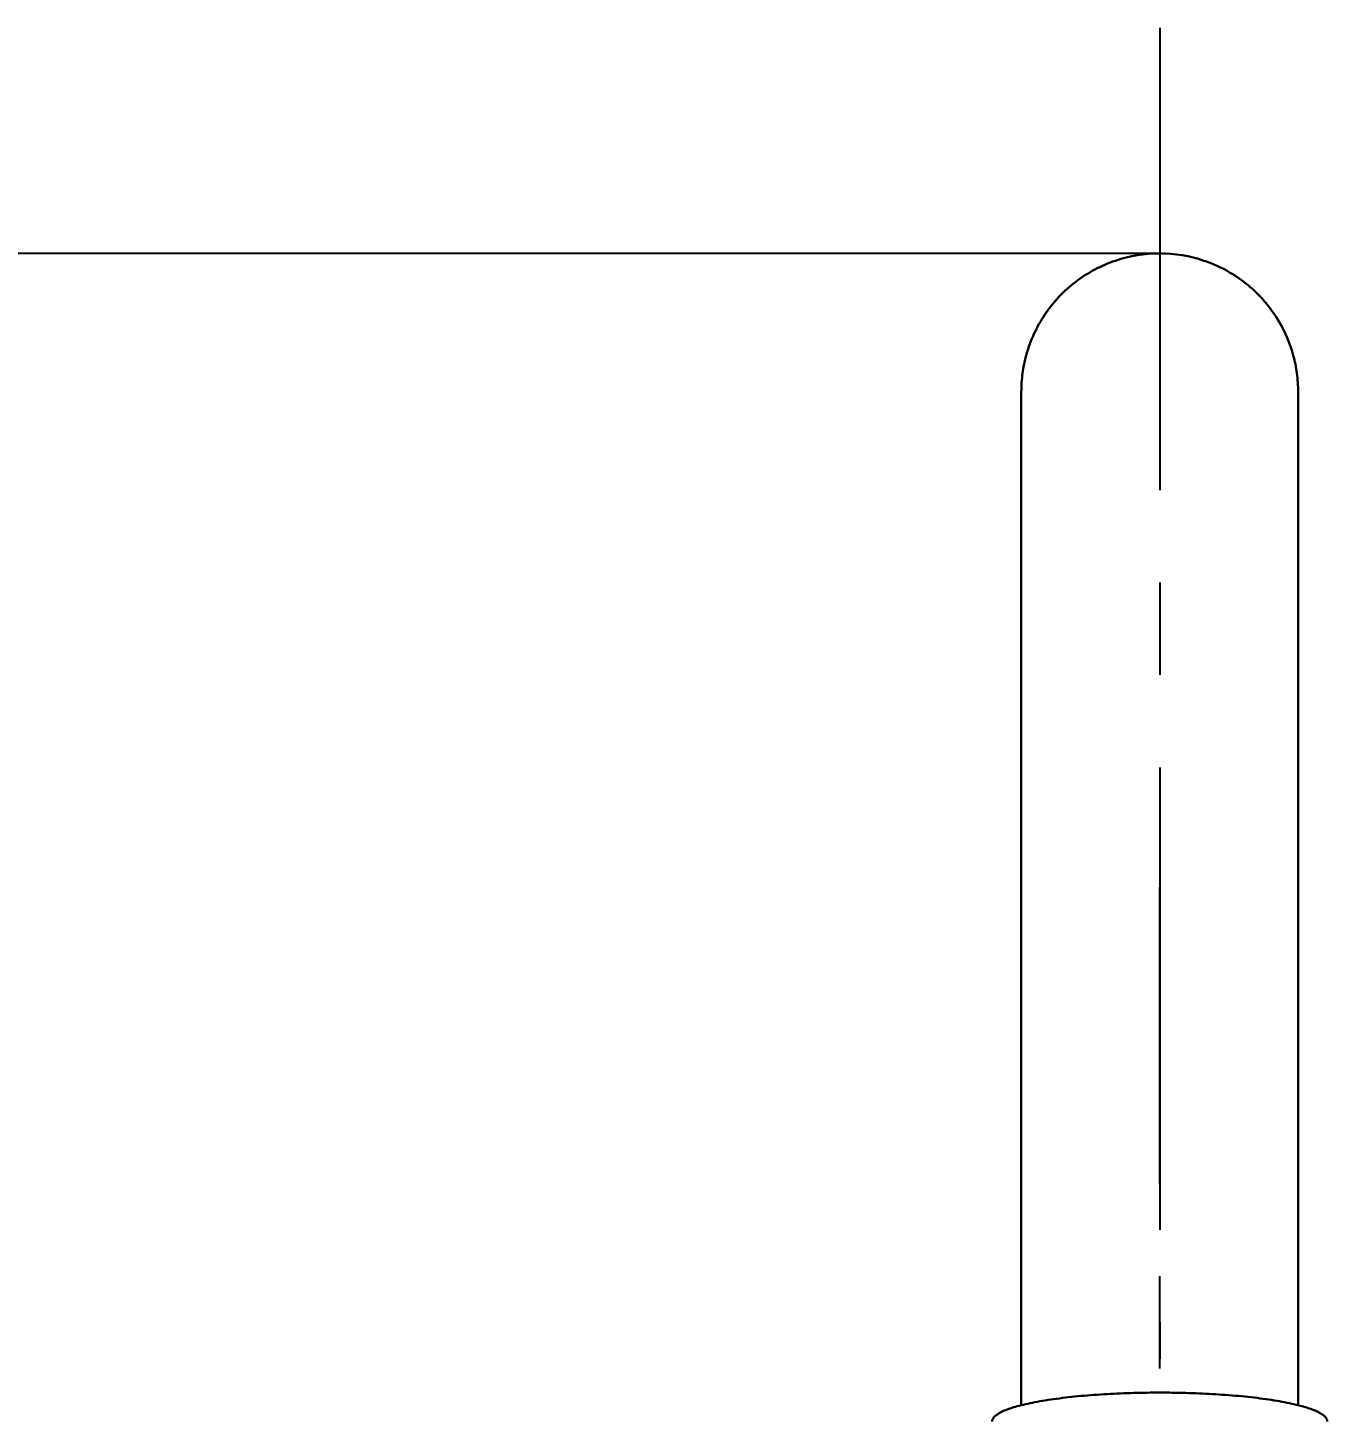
# Model space of a CAD drawing. Header units: millimetres. Extents: x 577 to 7172, y 252 to 2707.
# Drawn here: x 4963.9 to 5053.1, y 1708.5 to 1803.6 of the extents above; entities that cross this region are included whole.
import ezdxf

# ---------------------------------------------------------------- set-up
doc = ezdxf.new("R2010")
doc.units = ezdxf.units.MM
doc.header["$MEASUREMENT"] = 0
doc.linetypes.add('CENTER', pattern=[50.8, 31.75, -6.35, 6.35, -6.35])
doc.layers.add('외형선(ISO)', color=7, linetype='Continuous', lineweight=30)
doc.layers.add('치수(ISO)', color=7, linetype='Continuous', lineweight=25)
doc.layers.add('중심선(ISO)', color=1, linetype='CENTER', lineweight=25, true_color=0xff0000)
doc.styles.add('굴림', font='')
doc.styles.get('굴림').set_extended_font_data('援대┝')
doc.dimstyles.new('기본값 (ISO)', dxfattribs={"dimscale": 10, "dimtxt": 3, "dimasz": 2.5, "dimexe": 3.175, "dimexo": 0, "dimgap": 0.762, "dimtad": 1, "dimtoh": 1, "dimdec": 0, "dimzin": 1, "dimdsep": 46, "dimtxsty": '굴림', "dimcen": 0.5, "dimazin": 0, "dimtfac": 1, "dimtdec": 4, "dimtix": 1, "dimtmove": 1, "dimatfit": 3, "dimfxl": 1, "dimtolj": 1, "dimtzin": 1, "dimarcsym": 0})

# ---------------------------------------------------------------- blocks, each defined once
blk = doc.blocks.new('*D7')
at = {"layer": 'Defpoints', "color": 0}
for p in [(4619.259, 1788.114), (5041.614, 1788.114), (5031.118, 460.474)]:
    blk.add_point(p, dxfattribs=at)
at = {"layer": '치수(ISO)', "color": 0, "lineweight": -2}
for p, q in [((5041.614, 1788.114), (4587.509, 1788.114)), ((4619.259, 485.474), (4619.259, 1763.114)), ((5031.118, 460.474), (4587.509, 460.474))]:
    blk.add_line(p, q, dxfattribs=at)
at = {"layer": '치수(ISO)', "color": 0}
for points in [[(4623.425, 1763.114), (4615.092, 1763.114), (4619.259, 1788.114)], [(4615.092, 485.474), (4623.425, 485.474), (4619.259, 460.474)]]:
    blk.add_solid(points, dxfattribs=at)
at = {"layer": '치수(ISO)', "color": 0, "insert": (4596.639, 1124.294), "char_height": 30, "attachment_point": 5, "rotation": 90, "style": '굴림'}
blk.add_mtext('\\A1;1328', dxfattribs=at)
blk = doc.blocks.new('*D8')
at = {"layer": 'Defpoints', "color": 0}
for p in [(4733.392, 1788.114), (5041.614, 1788.114), (4944.614, 503.674)]:
    blk.add_point(p, dxfattribs=at)
at = {"layer": '치수(ISO)', "color": 0, "lineweight": -2}
for p, q in [((5041.614, 1788.114), (4701.642, 1788.114)), ((4733.392, 528.674), (4733.392, 1763.114)), ((4944.614, 503.674), (4701.642, 503.674))]:
    blk.add_line(p, q, dxfattribs=at)
at = {"layer": '치수(ISO)', "color": 0}
for points in [[(4737.558, 1763.114), (4729.225, 1763.114), (4733.392, 1788.114)], [(4729.225, 528.674), (4737.558, 528.674), (4733.392, 503.674)]]:
    blk.add_solid(points, dxfattribs=at)
at = {"layer": '치수(ISO)', "color": 0, "insert": (4710.772, 1145.894), "char_height": 30, "attachment_point": 5, "rotation": 90, "style": '굴림'}
blk.add_mtext('\\A1;1284', dxfattribs=at)

msp = doc.modelspace()

# ---------------------------------------------------------------- linework, layer by layer
at = {"layer": '외형선(ISO)'}
for p, q in [((5032.114, 1737.207), (5032.114, 1778.614)), ((5051.114, 1778.614), (5051.114, 1737.207)), ((5032.114, 1737.207), (5032.114, 1709.018)), ((5051.114, 1737.207), (5051.114, 1709.018))]:
    msp.add_line(p, q, dxfattribs=at)
for points, knots in [([(5032.114, 1778.614), (5032.114, 1779.037), (5032.143, 1779.464), (5032.255, 1780.297), (5032.338, 1780.707), (5032.718, 1782.103), (5033.158, 1783.063), (5034.307, 1784.772), (5035.031, 1785.541), (5036.668, 1786.79), (5037.601, 1787.286), (5039.549, 1787.943), (5040.588, 1788.114), (5041.614, 1788.114)], [0, 0, 0, 0, 0.127278, 0.127278, 0.252301, 0.252301, 0.561102, 0.561102, 0.869901, 0.869901, 1.178737, 1.178737, 1.48658, 1.48658, 1.48658, 1.48658]), ([(5041.614, 1788.114), (5042.64, 1788.114), (5043.68, 1787.943), (5045.627, 1787.286), (5046.56, 1786.79), (5048.197, 1785.541), (5048.921, 1784.772), (5050.071, 1783.063), (5050.51, 1782.103), (5050.89, 1780.707), (5050.973, 1780.297), (5051.086, 1779.464), (5051.114, 1779.037), (5051.114, 1778.614)], [0, 0, 0, 0, 0.307843, 0.307843, 0.616679, 0.616679, 0.925478, 0.925478, 1.234279, 1.234279, 1.359302, 1.359302, 1.48658, 1.48658, 1.48658, 1.48658])]:
    msp.add_open_spline(points, degree=3, knots=knots, dxfattribs=at)
msp.add_rational_spline([(5053.114, 1707.904), (5053.114, 1709.881), (5041.614, 1709.881), (5030.114, 1709.881), (5030.114, 1707.904)], [1, 0.707106781187, 1, 0.707106781187, 1], degree=2, knots=[0, 0, 0, 1.570796, 1.570796, 3.141593, 3.141593, 3.141593], dxfattribs=at)
at = {"layer": '중심선(ISO)'}
for p, q in [((5041.614, 1803.614), (5041.614, 1712.207)), ((5041.614, 1165.438), (5041.614, 1744.597))]:
    msp.add_line(p, q, dxfattribs=at)

# ---------------------------------------------------------------- dimensions: what is measured, and where the dimension line sits
at = {"layer": '치수(ISO)'}
for base, p1, picture, middle in [((4619.259, 1788.114), (5031.118, 460.474), '*D7', (4596.639, 1124.294)), ((4733.392, 1788.114), (4944.614, 503.674), '*D8', (4710.772, 1145.894))]:
    dim = msp.add_linear_dim(base=base, p1=p1, p2=(5041.614, 1788.114), angle=90, dimstyle='기본값 (ISO)', dxfattribs=at)
    dim.commit()
    dim.dimension.update_dxf_attribs({"geometry": picture, "text_midpoint": middle})

doc.saveas('drawing.dxf')
